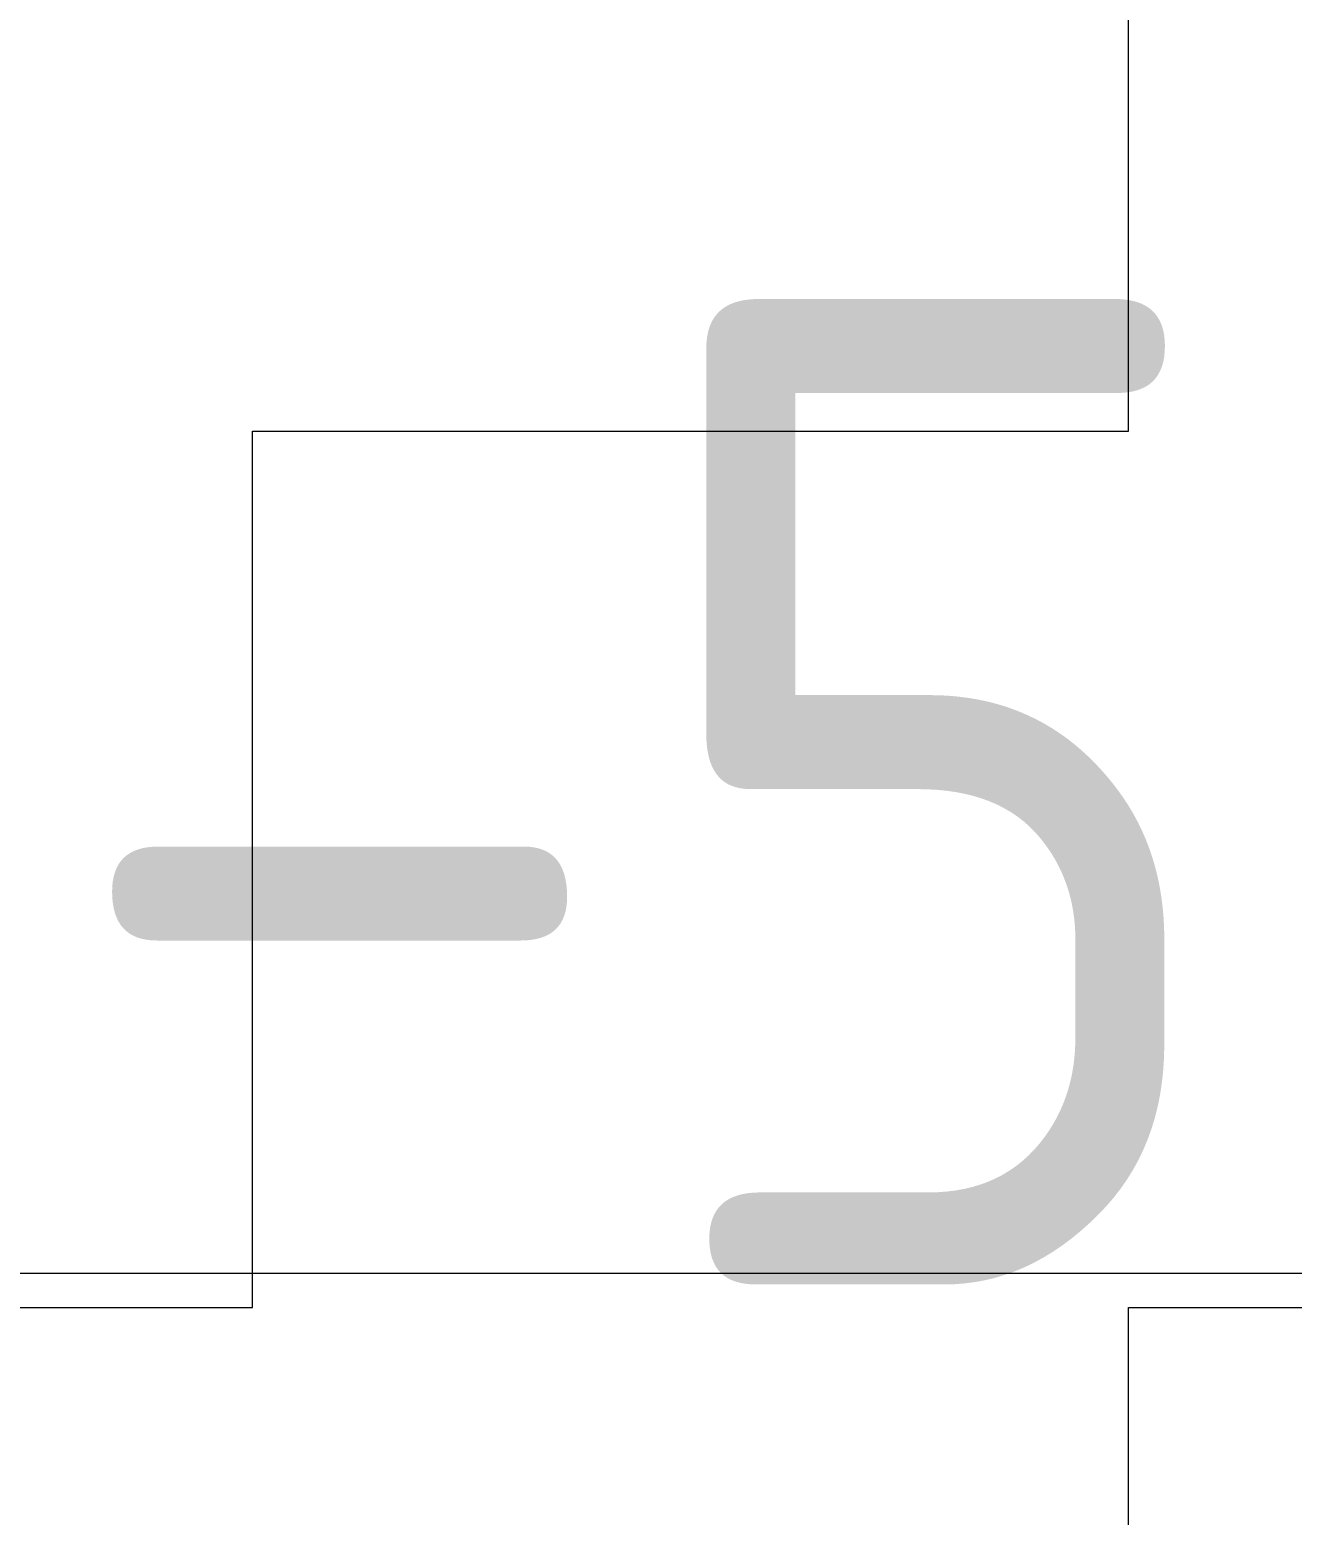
# Model space of a CAD drawing. Header units: millimetres. Extents: x -13069 to 207500, y -71366 to 56785.
# Drawn here: x 43949.2 to 44269.5, y 10393.2 to 10770.1 of the extents above; entities that cross this region are included whole.
import ezdxf

# ---------------------------------------------------------------- set-up
doc = ezdxf.new("R2010")
doc.units = ezdxf.units.MM
doc.layers.add('Марки', color=7, linetype='Continuous', lineweight=20)
doc.layers.add('Потолки штриховка', color=7, linetype='Continuous', lineweight=9)
doc.styles.add('GOST Common_B', font='', dxfattribs={"width": 0.9, "height": 250})
doc.styles.get('GOST Common_B').set_extended_font_data('GOST Common', bold=True)

# ---------------------------------------------------------------- blocks, each defined once
blk = doc.blocks.new('ADSK_Марка_Потолок - ADSK_Марка и Смещение от уровня-155896-План потолков 1-го этажа')
at = {"layer": 'Марки'}
blk.add_line((-6, 0), (6, 0), dxfattribs=at)

msp = doc.modelspace()

# ---------------------------------------------------------------- hatches: boundary and pattern name
at = {"layer": 'Потолки штриховка', "lineweight": 18}
h = msp.add_hatch(dxfattribs=at)
h.set_pattern_fill('FP_69', color=256, style=0, pattern_type=2)
h.set_pattern_definition([(0, (0, 0), (222.25, 222.25), [222.25, -222.25]), (90, (222.25, 0), (-222.25, 222.25), [222.25, -222.25])])
h.paths.add_polyline_path([(44288.529, 9941.161), (44341.322, 9941.161), (44356.851, 9943.205), (44371.322, 9949.2), (44383.749, 9958.735), (44393.284, 9971.161), (44399.278, 9985.632), (44401.322, 10001.161), (44401.322, 11073.161), (44399.278, 11088.69), (44393.284, 11103.161), (44383.749, 11115.587), (44371.322, 11125.123), (44356.851, 11131.117), (44341.322, 11133.161), (43269.322, 11133.161), (43253.793, 11131.117), (43239.322, 11125.123), (43226.896, 11115.587), (43217.361, 11103.161), (43211.367, 11088.69), (43209.322, 11073.161), (43209.322, 10001.161), (43211.367, 9985.632), (43217.361, 9971.161), (43226.896, 9958.735), (43239.322, 9949.2), (43253.793, 9943.205), (43269.322, 9941.161), (43831.217, 9941.161)])

# ---------------------------------------------------------------- block references
at = {"layer": 'Марки', "xscale": 99.99999999999993, "yscale": 99.99999999999993, "zscale": 99.99999999999993}
msp.add_blockref('ADSK_Марка_Потолок - ADSK_Марка и Смещение от уровня-155896-План потолков 1-го этажа', (43967.719, 10454.619), dxfattribs=at)

# ---------------------------------------------------------------- texts
at = {"layer": 'Марки', "lineweight": 9, "insert": (43957.538, 10576.775), "char_height": 250, "width": 1065.6, "attachment_point": 5, "line_spacing_factor": 1.022766, "style": 'GOST Common_B'}
msp.add_mtext('\\pt1143,2286,3429,4572,5715,6858,8001,9144,10287,11430,12573,13716,14859,16002,17145,18288,19431,20574,21717,22860,24003,25146,26289,27432,28575,29718,30861,32004,33147,34290,35433,36576;Тип-5.3', dxfattribs=at)

doc.saveas('drawing.dxf')
